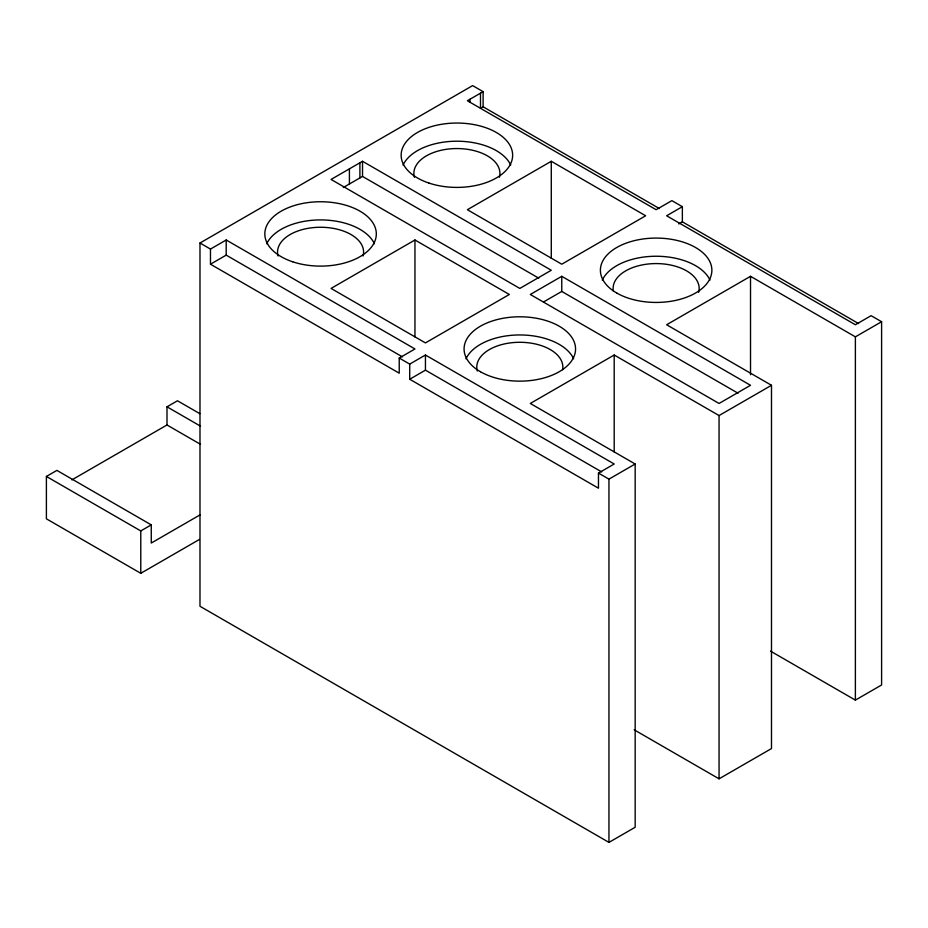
<?xml version="1.0" encoding="UTF-8"?>
<svg xmlns="http://www.w3.org/2000/svg" width="928" height="928" viewBox="0 0 928 928"><rect width="100%" height="100%" fill="white"/><g stroke="black" fill="none" stroke-linecap="round" stroke-linejoin="round"><path stroke-width="1.39" d="M634.172 729.814L719.061 778.824L771.493 748.56L771.493 385.294L719.061 415.558L614.197 355.018L530.306 403.46L635.17 464L635.17 827.266L608.954 842.392L199.984 606.274L199.984 243.02L472.63 85.608L483.117 91.663L483.117 106.79L659.367 208.556M210.47 249.075L226.2 239.992L414.955 348.963L399.226 358.046L399.226 373.184L210.47 264.202L210.47 249.075L199.984 243.02M362.523 161.286L331.064 179.44L519.819 288.422L551.278 270.257L362.523 161.286L362.523 176.424L538.774 278.18M483.117 91.663L467.387 100.734L656.142 209.716L671.872 200.634L682.358 206.689L682.358 221.827L858.609 323.582M210.47 264.202L226.2 255.13L402.45 356.886M343.302 187.514L362.523 176.424M483.117 106.79L480.495 108.309L480.495 93.171M414.955 239.992L331.064 288.422L425.442 342.908L509.333 294.478L414.955 239.992L414.955 336.957M551.278 161.286L467.387 209.716L561.765 264.202L645.656 215.772L551.278 161.286L551.278 258.251M199.45 539.435L140.778 573.307L46.4 518.822L46.4 476.447L56.886 470.392L151.264 524.877L151.264 543.042L200.065 514.866M71.897 479.88L166.994 424.978L166.994 406.812L177.48 400.768L199.833 413.668M409.712 364.101L425.442 355.018L614.197 464L598.467 473.083L598.467 488.209L409.712 379.239L409.712 364.101L399.226 358.046M561.765 276.312L530.306 294.478L719.061 403.46L750.52 385.294L561.765 276.312L561.765 291.45L738.015 393.205M682.358 206.689L666.629 215.772L855.384 324.754L871.114 315.671L881.6 321.726L881.6 684.98L855.384 700.118L770.495 651.108M46.4 476.447L140.778 530.932L151.264 524.877M409.712 379.239L425.442 370.156L601.692 471.911M543.611 301.925L561.765 291.45M678.728 223.926L682.358 221.827M881.6 321.726L855.384 336.852L750.52 276.312L666.629 324.754L771.493 385.294M598.467 473.083L608.954 479.138L635.17 464M166.994 406.812L200.518 426.172M166.994 424.978L200.518 444.338M855.384 336.852L855.384 700.118M750.52 276.312L750.52 374.726M719.061 415.558L719.061 778.824M614.197 355.018L614.197 451.982M608.954 479.138L608.954 842.392M470.009 99.226L470.009 101.976M425.442 355.018L425.442 370.156M359.902 162.794L359.902 177.932M349.415 168.85L349.415 183.988M226.2 239.992L226.2 255.13M140.778 530.932L140.778 573.307M414.398 177.283A43.024 24.836 0 0 1 456.901 148.55A43.024 24.836 0 0 1 499.392 177.283M403.054 165.068A55.738 32.178 0 0 1 456.901 141.207A55.738 32.178 0 0 1 510.736 165.068M477.317 371.014A43.024 24.836 0 0 1 518.682 342.293A43.024 24.836 0 0 1 562.612 369.727M278.075 255.989A43.024 24.836 0 0 1 320.578 227.256A43.024 24.836 0 0 1 363.068 255.989M465.972 358.8A55.738 32.178 0 0 1 519.819 334.95A55.738 32.178 0 0 1 573.655 358.8M613.35 291.021A43.024 24.836 0 0 1 657.279 263.587A43.024 24.836 0 0 1 698.633 292.308M602.295 280.094A55.738 32.178 0 0 1 656.142 256.244A55.738 32.178 0 0 1 709.978 280.094M266.73 243.774A55.738 32.178 0 0 1 320.578 219.913A55.738 32.178 0 0 1 374.413 243.774M480.402 371.722A55.738 32.178 0 0 0 573.655 357.292A55.738 32.178 0 0 0 505.389 317.886A55.738 32.178 0 0 0 480.402 371.722M616.726 293.016A55.738 32.178 0 0 0 709.978 278.586A55.738 32.178 0 0 0 641.712 239.18A55.738 32.178 0 0 0 616.726 293.016M429.026 183.094A55.738 32.178 0 0 0 512.639 155.231A55.738 32.178 0 0 0 429.026 127.356A55.738 32.178 0 0 0 429.026 183.094M292.703 261.8A55.738 32.178 0 0 0 376.316 233.937A55.738 32.178 0 0 0 292.703 206.062A55.738 32.178 0 0 0 292.703 261.8"/></g></svg>
